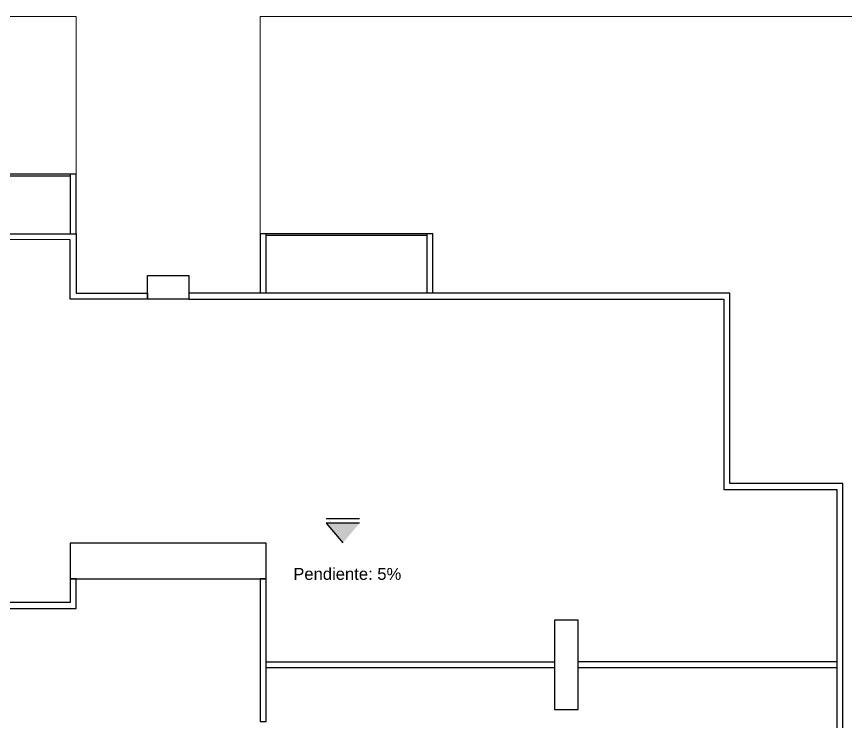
# Model space of a CAD drawing. Header units: metres. Extents: x 0 to 570, y -16 to 122.
# Drawn here: x 535.16 to 549.1, y 19.19 to 31.04 of the extents above; entities that cross this region are included whole.
import ezdxf

# ---------------------------------------------------------------- set-up
doc = ezdxf.new("R2010")
doc.units = ezdxf.units.M
for name, color, linetype in [('ARQ-MUROS BAJOS', 252, 'Continuous'), ('ARQ-TECHOS', 252, 'Continuous'), ('ARQ-TEXTO', 7, 'Continuous')]:
    doc.layers.add(name, color=color, linetype=linetype)
doc.layers.add('ARQ-ZONAS VERDES', color=82, linetype='Continuous', lineweight=13)
doc.styles.get("Standard").update_dxf_attribs({"font": 'arial.ttf'})

msp = doc.modelspace()

# ---------------------------------------------------------------- hatches: boundary and pattern name
at = {"layer": 'ARQ-TEXTO'}
h = msp.add_hatch(color=256, dxfattribs=at)
h.dxf.hatch_style = 1
h.paths.add_polyline_path([(540.645, 22.19), (540.926, 22.522), (540.363, 22.522)])

# ---------------------------------------------------------------- linework, layer by layer
at = {"layer": 'ARQ-MUROS BAJOS'}
for points in [[(536.056, 28.389), (533.356, 28.389)], [(536.056, 28.359), (533.356, 28.359)], [(536.156, 27.389), (536.156, 28.389), (536.056, 28.389), (536.056, 27.389)], [(515.056, 25.589), (515.056, 26.389), (516.656, 26.389), (516.656, 27.389), (524.556, 27.389), (524.556, 24.189), (528.256, 24.19), (528.256, 27.389), (536.156, 27.389), (536.156, 26.389), (537.356, 26.389), (537.356, 26.29), (536.156, 26.289), (536.056, 26.289), (536.056, 27.287), (528.356, 27.289), (528.356, 24.089), (524.456, 24.089), (524.456, 27.289), (516.756, 27.287), (516.756, 26.289), (515.156, 26.289), (515.156, 25.589)], [(539.356, 26.389), (539.356, 27.389), (539.256, 27.389), (539.256, 26.389)], [(542.056, 27.389), (539.356, 27.389)], [(542.056, 27.359), (539.356, 27.359)], [(542.156, 26.389), (542.156, 27.389), (542.056, 27.389), (542.056, 26.389)], [(537.656, 13.889), (547.156, 13.889), (547.156, 17.089), (549.056, 17.089), (549.056, 23.189), (547.156, 23.189), (547.156, 26.389), (538.056, 26.389), (538.056, 26.289)], [(538.056, 26.29), (539.356, 26.287), (547.056, 26.289), (547.056, 23.089), (548.956, 23.089), (548.956, 17.189), (547.056, 17.189), (547.056, 13.989), (537.756, 13.989)], [(531.206, 21.089), (536.156, 21.089), (536.156, 21.589), (536.056, 21.589), (536.056, 21.189), (531.206, 21.189)], [(539.256, 19.189), (539.356, 19.189), (539.356, 21.589), (539.256, 21.589), (539.256, 19.189)]]:
    msp.add_lwpolyline(points, dxfattribs=at)
at = {"layer": 'ARQ-TECHOS'}
for points in [[(537.356, 26.389), (537.356, 26.689), (538.056, 26.689), (538.056, 26.289), (537.356, 26.289), (537.356, 26.389)], [(536.056, 22.189), (536.056, 21.589), (539.356, 21.589), (539.356, 22.189), (536.056, 22.189)], [(544.206, 19.389), (544.606, 19.389), (544.606, 20.889), (544.206, 20.889), (544.206, 19.389)], [(544.206, 20.09), (539.356, 20.09), (539.356, 20.19), (544.206, 20.19), (544.206, 20.09)], [(548.956, 20.19), (544.606, 20.19)], [(548.956, 20.09), (544.606, 20.09)]]:
    msp.add_lwpolyline(points, dxfattribs=at)
at = {"layer": 'ARQ-TEXTO'}
for points in [[(540.926, 22.594), (540.363, 22.594)], [(540.926, 22.522), (540.363, 22.522), (540.645, 22.19)]]:
    msp.add_lwpolyline(points, dxfattribs=at)
at = {"layer": 'ARQ-ZONAS VERDES'}
for points in [[(515.056, 26.389), (515.056, 31.039), (536.156, 31.039), (536.156, 28.389), (533.256, 28.389), (533.256, 27.389), (528.256, 27.389), (528.256, 24.19), (524.556, 24.19), (524.556, 27.389), (519.556, 27.389), (519.556, 28.389), (516.656, 28.389), (516.656, 26.389), (515.056, 26.389)], [(557.244, 10.389), (537.656, 10.389), (537.656, 13.89), (539.256, 13.89), (539.256, 12.89), (542.156, 12.89), (542.156, 13.89), (547.156, 13.89), (547.156, 17.09), (549.056, 17.09), (549.056, 23.19), (547.156, 23.19), (547.156, 26.39), (542.156, 26.39), (542.156, 27.39), (539.256, 27.39), (539.256, 31.039), (557.242, 31.039), (557.244, 10.389)]]:
    msp.add_lwpolyline(points, dxfattribs=at)

# ---------------------------------------------------------------- texts
at = {"layer": 'ARQ-TEXTO', "insert": (541.628, 22.103), "char_height": 0.2, "attachment_point": 3}
msp.add_mtext_dynamic_manual_height_columns('\\PPendiente: 5%{\\H1.81572x; }', width=2.32587, gutter_width=12.5, heights=[0], dxfattribs=at)

doc.saveas('drawing.dxf')
